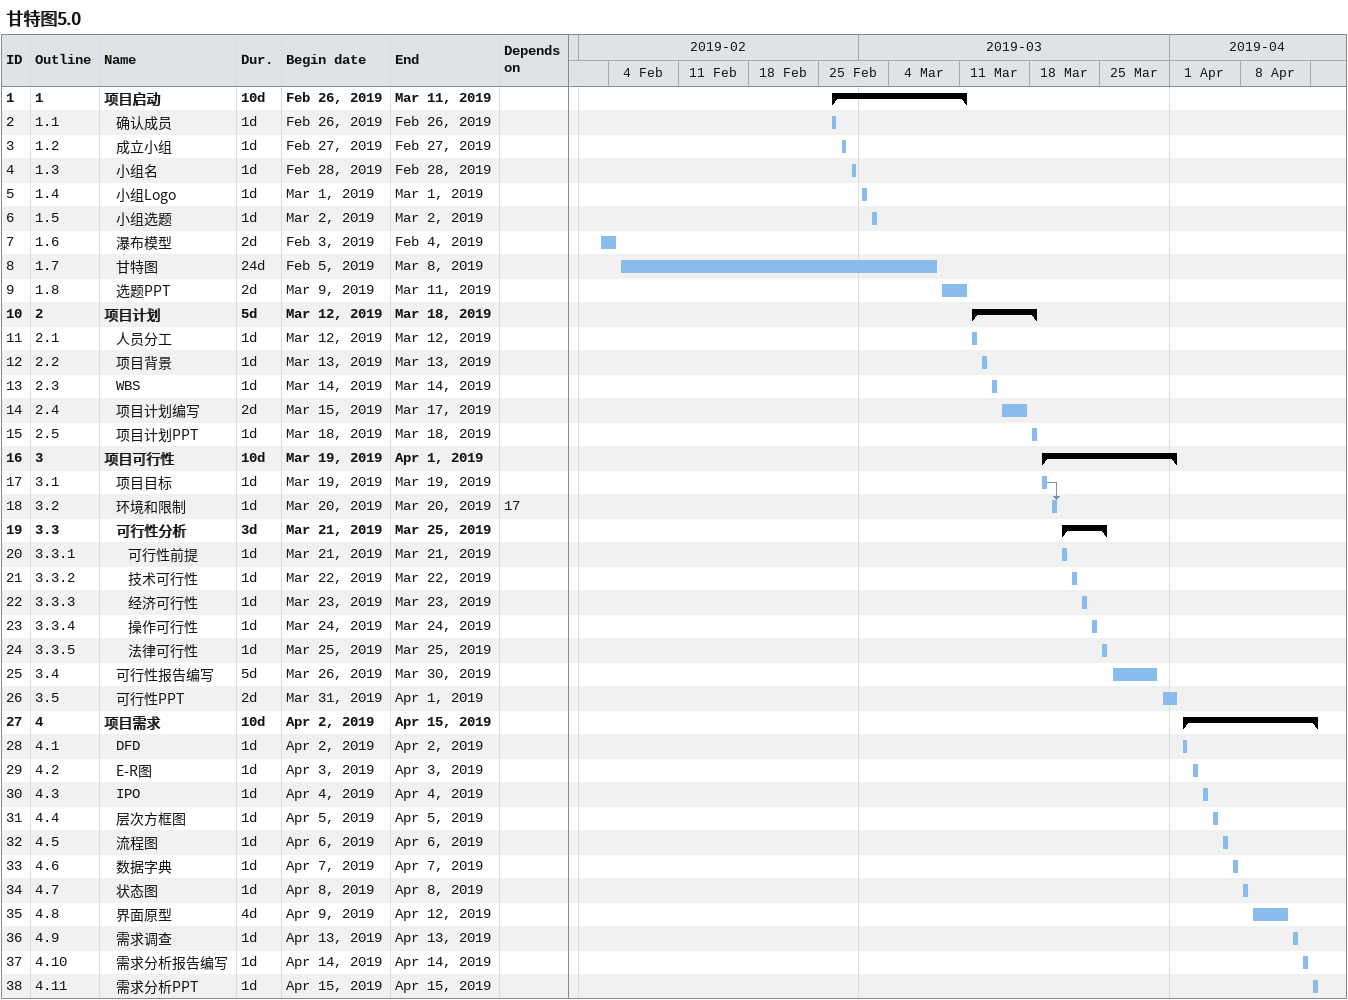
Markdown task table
甘特图5.0

| ID | WBS | Task | Duration | Start | Finish | Predecessors |
|---|---|---|---|---|---|---|
| 1 | 1 | **项目启动** | 10d | 2019-02-26 | 2019-03-11 |  |
| 2 | 1.1 | 确认成员 | 1d | 2019-02-26 | 2019-02-26 |  |
| 3 | 1.2 | 成立小组 | 1d | 2019-02-27 | 2019-02-27 |  |
| 4 | 1.3 | 小组名 | 1d | 2019-02-28 | 2019-02-28 |  |
| 5 | 1.4 | 小组Logo | 1d | 2019-03-01 | 2019-03-01 |  |
| 6 | 1.5 | 小组选题 | 1d | 2019-03-02 | 2019-03-02 |  |
| 7 | 1.6 | 瀑布模型 | 2d | 2019-02-03 | 2019-02-04 |  |
| 8 | 1.7 | 甘特图 | 24d | 2019-02-05 | 2019-03-08 |  |
| 9 | 1.8 | 选题PPT | 2d | 2019-03-09 | 2019-03-11 |  |
| 10 | 2 | **项目计划** | 5d | 2019-03-12 | 2019-03-18 |  |
| 11 | 2.1 | 人员分工 | 1d | 2019-03-12 | 2019-03-12 |  |
| 12 | 2.2 | 项目背景 | 1d | 2019-03-13 | 2019-03-13 |  |
| 13 | 2.3 | WBS | 1d | 2019-03-14 | 2019-03-14 |  |
| 14 | 2.4 | 项目计划编写 | 2d | 2019-03-15 | 2019-03-17 |  |
| 15 | 2.5 | 项目计划PPT | 1d | 2019-03-18 | 2019-03-18 |  |
| 16 | 3 | **项目可行性** | 10d | 2019-03-19 | 2019-04-01 |  |
| 17 | 3.1 | 项目目标 | 1d | 2019-03-19 | 2019-03-19 |  |
| 18 | 3.2 | 环境和限制 | 1d | 2019-03-20 | 2019-03-20 | 17 |
| 19 | 3.3 | **可行性分析** | 3d | 2019-03-21 | 2019-03-25 |  |
| 20 | 3.3.1 | 可行性前提 | 1d | 2019-03-21 | 2019-03-21 |  |
| 21 | 3.3.2 | 技术可行性 | 1d | 2019-03-22 | 2019-03-22 |  |
| 22 | 3.3.3 | 经济可行性 | 1d | 2019-03-23 | 2019-03-23 |  |
| 23 | 3.3.4 | 操作可行性 | 1d | 2019-03-24 | 2019-03-24 |  |
| 24 | 3.3.5 | 法律可行性 | 1d | 2019-03-25 | 2019-03-25 |  |
| 25 | 3.4 | 可行性报告编写 | 5d | 2019-03-26 | 2019-03-30 |  |
| 26 | 3.5 | 可行性PPT | 2d | 2019-03-31 | 2019-04-01 |  |
| 27 | 4 | **项目需求** | 10d | 2019-04-02 | 2019-04-15 |  |
| 28 | 4.1 | DFD | 1d | 2019-04-02 | 2019-04-02 |  |
| 29 | 4.2 | E-R图 | 1d | 2019-04-03 | 2019-04-03 |  |
| 30 | 4.3 | IPO | 1d | 2019-04-04 | 2019-04-04 |  |
| 31 | 4.4 | 层次方框图 | 1d | 2019-04-05 | 2019-04-05 |  |
| 32 | 4.5 | 流程图 | 1d | 2019-04-06 | 2019-04-06 |  |
| 33 | 4.6 | 数据字典 | 1d | 2019-04-07 | 2019-04-07 |  |
| 34 | 4.7 | 状态图 | 1d | 2019-04-08 | 2019-04-08 |  |
| 35 | 4.8 | 界面原型 | 4d | 2019-04-09 | 2019-04-12 |  |
| 36 | 4.9 | 需求调查 | 1d | 2019-04-13 | 2019-04-13 |  |
| 37 | 4.10 | 需求分析报告编写 | 1d | 2019-04-14 | 2019-04-14 |  |
| 38 | 4.11 | 需求分析PPT | 1d | 2019-04-15 | 2019-04-15 |  |
